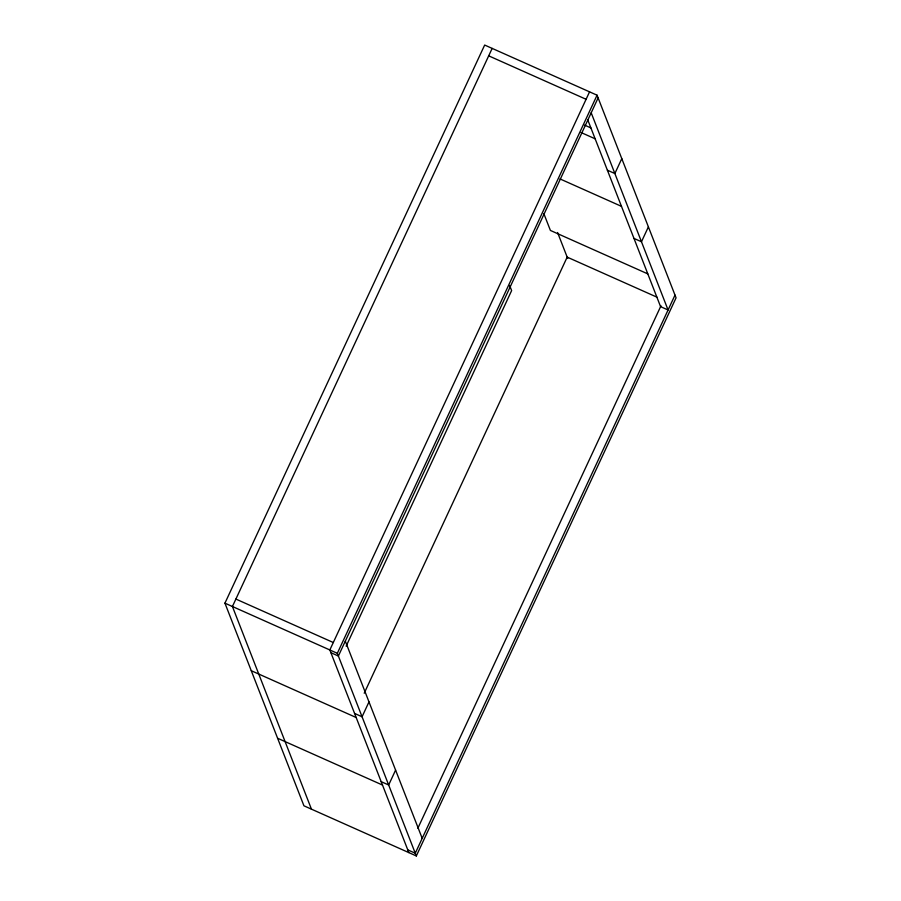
<?xml version="1.0" encoding="UTF-8"?>
<svg xmlns="http://www.w3.org/2000/svg" width="901" height="901" viewBox="0 0 901 901"><rect width="100%" height="100%" fill="white"/><g stroke="black" fill="none" stroke-linecap="round" stroke-linejoin="round"><path stroke-width="1.35" d="M224.935 603.163L484.67 45.05L597.059 95.191L676.065 297.837L416.33 855.95L303.941 805.809L224.935 603.163L337.323 653.304L416.33 855.95M492.16 48.395L232.424 606.508L311.442 809.154M589.558 91.846L329.834 649.959L408.84 852.605M337.323 653.304L597.059 95.191M598.118 97.916L338.382 656.029L330.892 652.684M346.142 646.186L511.633 290.584L509.651 285.516M364.218 693.229L567.179 257.123L656.885 297.139M368.993 701.879L362.067 716.757L354.566 713.412M621.791 158.644L614.865 173.533L607.375 170.188M395.595 770.107L388.669 784.985L381.168 781.651M648.393 226.872L641.467 241.761L633.977 238.416M417.861 828.222L660.985 305.788M674.995 295.111L415.271 853.224L407.77 849.88M488.702 55.839L586.101 99.29M584.501 125.07L590.91 127.931M581.044 132.515L595.133 138.799M559.96 178.905L621.476 206.352M647.808 273.893L550.41 230.442L543.821 213.56M235.893 599.064L333.291 642.514M251.278 670.716L356.165 717.511M277.609 738.257L382.508 785.053M591.191 112.805L668.069 309.989L660.579 306.644L587.734 119.799M557.573 232.503L567.709 258.486M345.308 641.152L422.197 838.335"/></g></svg>
